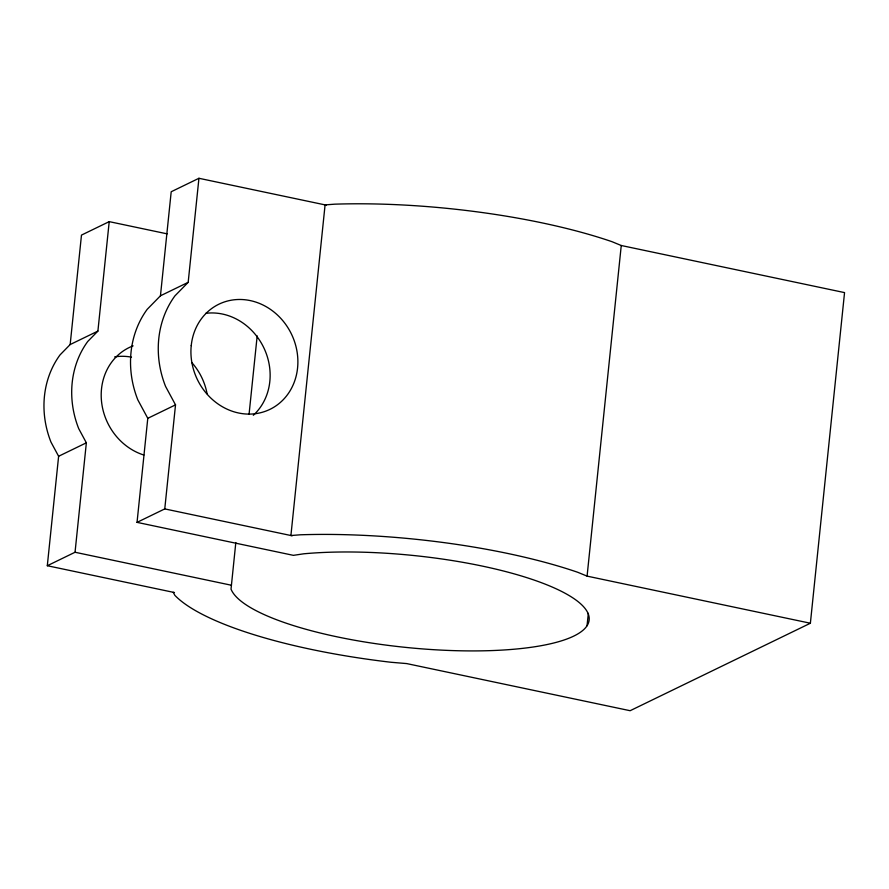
<?xml version="1.0" encoding="UTF-8"?>
<svg xmlns="http://www.w3.org/2000/svg" width="889" height="889" viewBox="0 0 889 889"><rect width="100%" height="100%" fill="white"/><g stroke="black" fill="none" stroke-linecap="round" stroke-linejoin="round"><path stroke-width="1.33" d="M235.818 542.534L231.029 589.129A180.489 46.106 5.9 0 0 459.38 650.77A180.489 46.106 5.9 0 0 570.916 596.641A180.489 46.106 5.9 0 0 303.827 553.791L293.403 555.347L137.039 522.365L147.785 418.319L137.828 399.872A94.134 84.144 64.1 0 1 147.185 309.339L160.453 295.793L188.179 282.335L198.936 178.289L326.307 205.148M174.455 592.541L47.306 565.726L58.618 456.268L50.995 442.144A90.678 81.055 64.1 0 1 60.008 354.933L70.164 344.554L97.901 331.097L109.214 221.639L167.176 233.863M70.164 344.554L81.477 235.096L109.214 221.639M47.306 565.726L75.043 552.258L86.355 442.811L78.732 428.676A90.678 81.055 64.1 0 1 87.744 341.465L97.901 331.097M160.453 295.793L171.199 191.746L198.936 178.289M137.039 522.365L164.765 508.908L175.522 404.862L165.565 386.415A94.134 84.144 64.1 0 1 174.922 295.881L188.179 282.335M249.053 414.418L257.177 335.898M587.084 576.128L621.255 245.508L611.965 241.675A244.586 62.474 5.9 0 0 334.753 204.17L325.085 204.892L290.914 535.522L300.582 534.789A244.586 62.474 5.9 0 1 577.794 572.305L587.084 576.128L810.379 623.233L844.55 292.603L621.255 245.508M587.04 625.756L588.329 613.354M58.618 456.268L86.355 442.811M147.785 418.319L175.522 404.862M810.379 623.233L630.123 710.711L406.695 663.583L391.082 662.272A244.586 62.474 5.9 0 1 174.877 595.363L173.222 592.285M164.765 508.908L292.148 535.778M75.043 552.258L231.407 585.24M143.851 455.035A58.441 52.24 64.1 0 1 101.49 401.139A58.441 52.24 64.1 0 1 133.117 345.865M192.102 362.901A58.441 52.24 64.1 0 1 207.081 393.727M114.681 356.878A58.441 52.24 64.1 0 1 131.494 357.145M205.77 313.328A58.441 52.24 64.1 0 1 264.1 348.366A58.441 52.24 64.1 0 1 253.309 415.285M191.235 345.577A58.441 52.24 64.1 0 0 265.944 411.074A58.441 52.24 64.1 0 0 276.012 313.717A58.441 52.24 64.1 0 0 191.235 345.577"/></g></svg>
